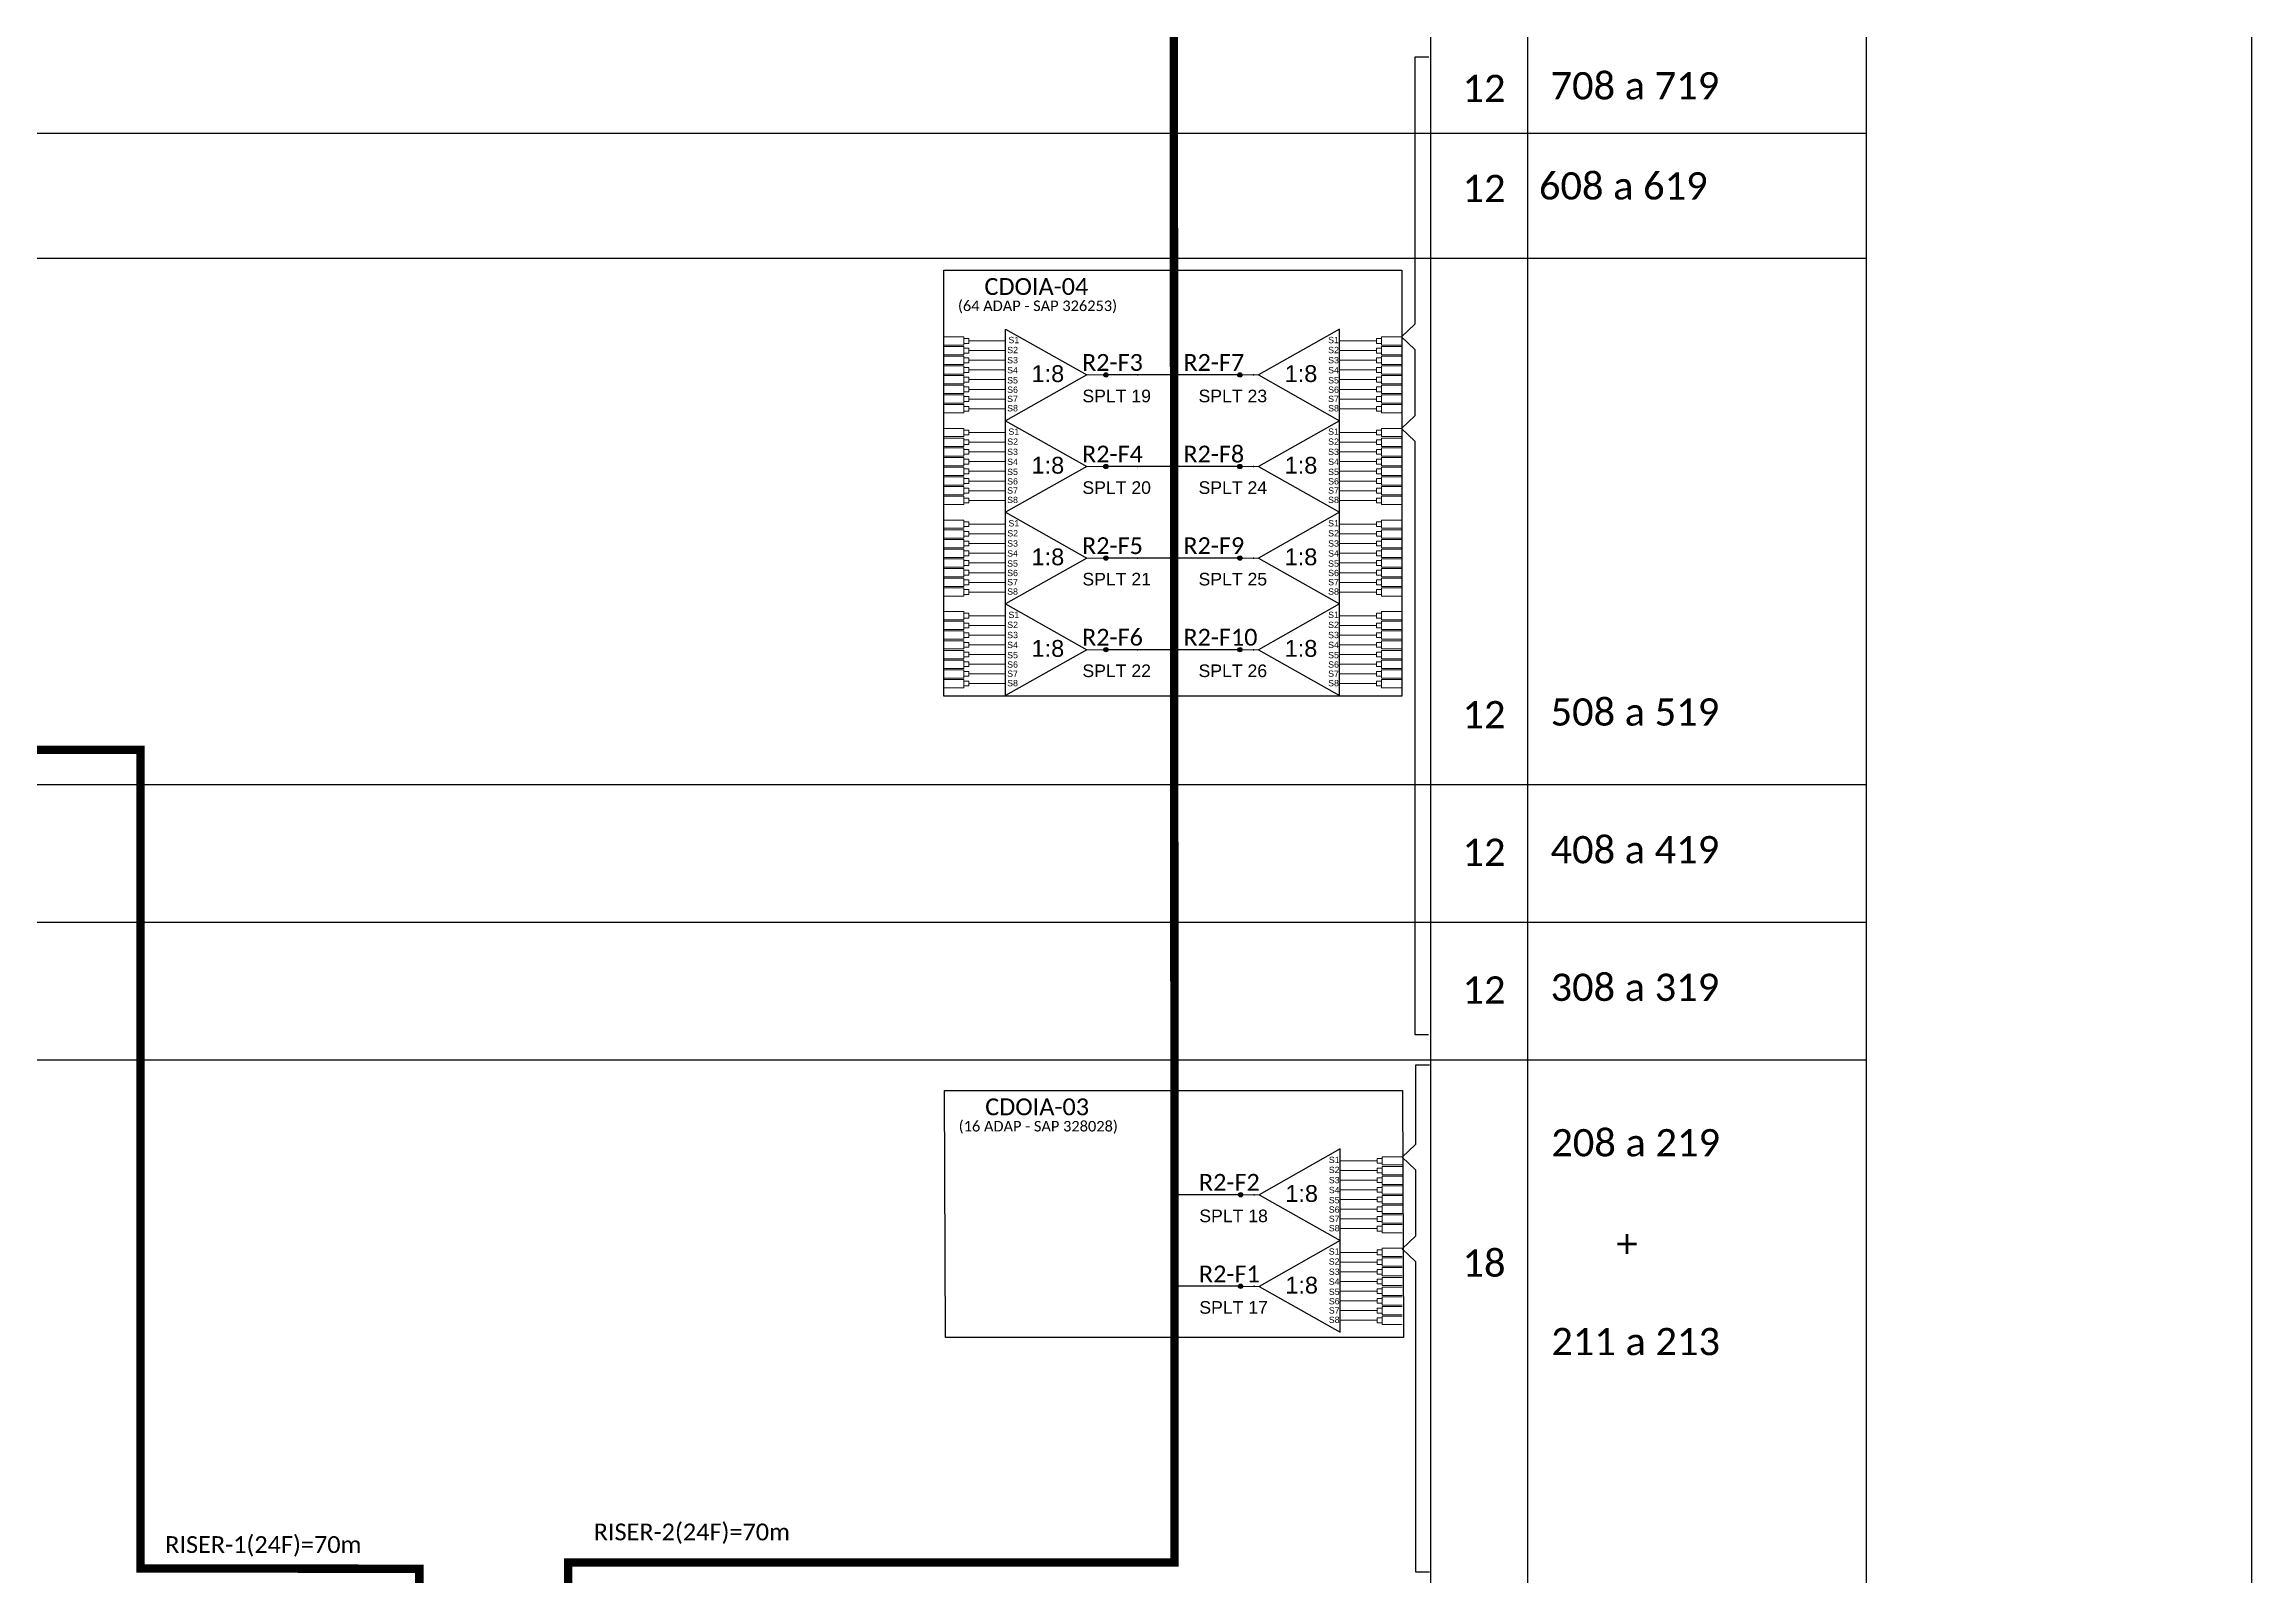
# Model space of a CAD drawing. Header units: metres. Extents: x -1286 to 459, y -500 to 94.
# Drawn here: x 196.9 to 459.5, y -342.5 to -160.3 of the extents above; entities that cross this region are included whole.
import ezdxf
from ezdxf.enums import TextEntityAlignment as Align

# ---------------------------------------------------------------- set-up
doc = ezdxf.new("R2010")
doc.units = ezdxf.units.M
doc.styles.add('ARIAL', font='arial.ttf')
doc.styles.add('WMF-Calibri0', font='calibri.ttf')

# ---------------------------------------------------------------- blocks, each defined once
blk = doc.blocks.new('SPLT_1-8_SC-APC')
at = {"color": 1}
blk.add_lwpolyline([(-7.37, -2.1), (-17.04, -7.55), (-7.37, -13), (-7.37, -2.1)], dxfattribs=at)
at = {"color": 3, "lineweight": 0}
for points in [[(-2.99, -3.51), (-7.37, -3.51)], [(-7.37, -4.66), (-2.99, -4.66)], [(-2.41, -3.02), (-2.41, -4)], [(-2.41, -3.02), (0, -3.02)], [(-2.41, -4), (0, -4)], [(-2.41, -4.17), (-2.41, -5.16)], [(-2.41, -4.17), (0, -4.17)], [(-2.41, -5.16), (0, -5.16)], [(-7.37, -5.82), (-2.99, -5.82)], [(-7.37, -6.97), (-2.99, -6.97)], [(-2.41, -5.32), (-2.41, -6.31)], [(-2.41, -5.32), (0, -5.32)], [(-2.41, -6.31), (0, -6.31)], [(-2.41, -6.48), (-2.41, -7.46)], [(-2.41, -6.48), (0, -6.48)], [(-2.41, -7.46), (0, -7.46)], [(-2.41, -7.63), (-2.41, -8.62)], [(-2.41, -7.63), (0, -7.63)], [(-7.37, -8.12), (-2.99, -8.12)], [(-7.37, -9.28), (-2.99, -9.28)], [(-7.37, -10.43), (-2.99, -10.43)], [(-2.41, -8.62), (0, -8.62)], [(-2.41, -8.78), (-2.41, -9.77)], [(-2.41, -8.78), (0, -8.78)], [(-2.41, -9.77), (0, -9.77)], [(-2.41, -9.94), (-2.41, -10.92)], [(-2.41, -9.94), (0, -9.94)], [(-7.37, -11.58), (-2.99, -11.58)], [(-2.41, -10.92), (0, -10.92)], [(-2.41, -11.09), (-2.41, -12.08)], [(-2.41, -11.09), (0, -11.09)], [(-2.41, -12.08), (0, -12.08)]]:
    blk.add_lwpolyline(points, dxfattribs=at)
for points in [[(-2.99, -3.22), (-2.41, -3.22), (-2.41, -3.8), (-2.99, -3.8)], [(-2.99, -4.38), (-2.41, -4.38), (-2.41, -4.95), (-2.99, -4.95)], [(-2.99, -5.53), (-2.41, -5.53), (-2.41, -6.1), (-2.99, -6.1)], [(-2.99, -6.68), (-2.41, -6.68), (-2.41, -7.26), (-2.99, -7.26)], [(-2.99, -7.84), (-2.41, -7.84), (-2.41, -8.41), (-2.99, -8.41)], [(-2.99, -8.99), (-2.41, -8.99), (-2.41, -9.56), (-2.99, -9.56)], [(-2.99, -10.14), (-2.41, -10.14), (-2.41, -10.72), (-2.99, -10.72)], [(-2.99, -11.3), (-2.41, -11.3), (-2.41, -11.87), (-2.99, -11.87)]]:
    blk.add_lwpolyline(points, close=True, dxfattribs=at)
at = {"color": 1, "lineweight": 0}
blk.add_lwpolyline([(-17.04, -7.55), (-19.26, -7.55)], dxfattribs=at)
at = {"color": 1, "style": 'ARIAL'}
for s, height, p in [('S1', 0.75, (-8.74, -3.78)), ('S2', 0.75, (-8.74, -4.97)), ('1:8', 2, (-13.91, -8.4)), ('S3', 0.75, (-8.74, -6.18)), ('S4', 0.75, (-8.74, -7.36)), ('S5', 0.75, (-8.74, -8.57)), ('S6', 0.75, (-8.74, -9.69)), ('S7', 0.75, (-8.74, -10.78)), ('S8', 0.75, (-8.74, -11.9))]:
    blk.add_text(s, height=height, dxfattribs=at).set_placement(p)
blk = doc.blocks.new('SPLITTER_')
blk.add_point((0, 0))
at = {"style": 'ARIAL', "flags": 4}
blk.add_attdef('SPLT', (0, -3.26), '', height=1.5, dxfattribs=at)
blk = doc.blocks.new('SPLT_1-8_SC-APC_ESQ')
at = {"color": 1}
blk.add_lwpolyline([(7.37, -2.1), (17.04, -7.55), (7.37, -13), (7.37, -2.1)], dxfattribs=at)
at = {"color": 3, "lineweight": 0}
for points in [[(2.41, -3.02), (0, -3.02)], [(2.41, -4), (0, -4)], [(2.41, -4.17), (0, -4.17)], [(2.41, -5.16), (0, -5.16)], [(2.41, -3.02), (2.41, -4)], [(2.41, -4.17), (2.41, -5.16)], [(2.99, -3.51), (7.37, -3.51)], [(7.37, -4.66), (2.99, -4.66)], [(2.41, -5.32), (0, -5.32)], [(2.41, -6.31), (0, -6.31)], [(2.41, -6.48), (0, -6.48)], [(2.41, -7.46), (0, -7.46)], [(2.41, -7.63), (0, -7.63)], [(2.41, -5.32), (2.41, -6.31)], [(2.41, -6.48), (2.41, -7.46)], [(2.41, -7.63), (2.41, -8.62)], [(7.37, -5.82), (2.99, -5.82)], [(7.37, -6.97), (2.99, -6.97)], [(2.41, -8.62), (0, -8.62)], [(2.41, -8.78), (0, -8.78)], [(2.41, -9.77), (0, -9.77)], [(2.41, -9.94), (0, -9.94)], [(2.41, -8.78), (2.41, -9.77)], [(2.41, -9.94), (2.41, -10.92)], [(7.37, -8.12), (2.99, -8.12)], [(7.37, -9.28), (2.99, -9.28)], [(7.37, -10.43), (2.99, -10.43)], [(2.41, -10.92), (0, -10.92)], [(2.41, -11.09), (0, -11.09)], [(2.41, -12.08), (0, -12.08)], [(2.41, -11.09), (2.41, -12.08)], [(7.37, -11.58), (2.99, -11.58)]]:
    blk.add_lwpolyline(points, dxfattribs=at)
for points in [[(2.99, -3.22), (2.41, -3.22), (2.41, -3.8), (2.99, -3.8)], [(2.99, -4.38), (2.41, -4.38), (2.41, -4.95), (2.99, -4.95)], [(2.99, -5.53), (2.41, -5.53), (2.41, -6.1), (2.99, -6.1)], [(2.99, -6.68), (2.41, -6.68), (2.41, -7.26), (2.99, -7.26)], [(2.99, -7.84), (2.41, -7.84), (2.41, -8.41), (2.99, -8.41)], [(2.99, -8.99), (2.41, -8.99), (2.41, -9.56), (2.99, -9.56)], [(2.99, -10.14), (2.41, -10.14), (2.41, -10.72), (2.99, -10.72)], [(2.99, -11.3), (2.41, -11.3), (2.41, -11.87), (2.99, -11.87)]]:
    blk.add_lwpolyline(points, close=True, dxfattribs=at)
at = {"color": 1, "lineweight": 0}
blk.add_lwpolyline([(17.04, -7.55), (19.26, -7.55)], dxfattribs=at)
at = {"color": 1, "style": 'ARIAL'}
for s, height, p in [('S2', 0.75, (7.56, -4.97)), ('S1', 0.75, (7.7, -3.78)), ('S5', 0.75, (7.55, -8.57)), ('S3', 0.75, (7.55, -6.18)), ('S4', 0.75, (7.55, -7.36)), ('1:8', 2, (10.45, -8.4)), ('S6', 0.75, (7.55, -9.69)), ('S7', 0.75, (7.55, -10.78)), ('S8', 0.75, (7.55, -11.9))]:
    blk.add_text(s, height=height, dxfattribs=at).set_placement(p)

msp = doc.modelspace()

# ---------------------------------------------------------------- hatches: boundary and pattern name
h = msp.add_hatch(color=3)
h.dxf.hatch_style = 1
edge = h.paths.add_edge_path()
edge.add_arc((323.2, -199.61), 0.256, 0, 360)
h = msp.add_hatch(color=3)
h.dxf.hatch_style = 1
edge = h.paths.add_edge_path()
edge.add_arc((339.13, -199.61), 0.256, 0, 360)
h = msp.add_hatch(color=3)
h.dxf.hatch_style = 1
edge = h.paths.add_edge_path()
edge.add_arc((323.2, -210.51), 0.256, 0, 360)
h = msp.add_hatch(color=3)
h.dxf.hatch_style = 1
edge = h.paths.add_edge_path()
edge.add_arc((339.13, -210.51), 0.256, 0, 360)
h = msp.add_hatch(color=3)
h.dxf.hatch_style = 1
edge = h.paths.add_edge_path()
edge.add_arc((323.2, -221.4), 0.256, 0, 360)
h = msp.add_hatch(color=3)
h.dxf.hatch_style = 1
edge = h.paths.add_edge_path()
edge.add_arc((339.13, -221.4), 0.256, 0, 360)
h = msp.add_hatch(color=3)
h.dxf.hatch_style = 1
edge = h.paths.add_edge_path()
edge.add_arc((323.2, -232.3), 0.256, 0, 360)
h = msp.add_hatch(color=3)
h.dxf.hatch_style = 1
edge = h.paths.add_edge_path()
edge.add_arc((339.13, -232.3), 0.256, 0, 360)
h = msp.add_hatch(color=3)
h.dxf.hatch_style = 1
edge = h.paths.add_edge_path()
edge.add_arc((339.22, -297.14), 0.256, 0, 360)
h = msp.add_hatch(color=3)
h.dxf.hatch_style = 1
edge = h.paths.add_edge_path()
edge.add_arc((339.22, -308.03), 0.256, 0, 360)

# ---------------------------------------------------------------- linework, layer by layer
msp.add_lwpolyline([(-381.52, -499.81), (459.48, -499.81), (459.48, 94.19), (-381.52, 94.19)], close=True)
for points in [[(361.8, -18.23), (361.8, -232.32)], [(373.37, -232.32), (373.37, -18.23)], [(413.67, -232.32), (413.67, -18.23)], [(66.3, -170.86), (413.67, -170.86)], [(66.3, -185.74), (413.67, -185.74)], [(66.3, -232.32), (66.3, -421.81), (413.67, -421.81), (413.67, -232.32)], [(361.8, -232.32), (361.8, -421.81)], [(373.37, -421.81), (373.37, -232.32)], [(66.3, -248.33), (413.67, -248.33)], [(66.3, -264.7), (413.67, -264.7)], [(66.3, -281.08), (413.67, -281.08)]]:
    msp.add_lwpolyline(points)
at = {"color": 5, "const_width": 1}
msp.add_lwpolyline([(169.91, -60.96), (169.91, -244.21), (208.38, -244.21), (208.38, -341.59), (241.55, -341.63), (241.55, -367.11)], dxfattribs=at)
at = {"color": 6, "const_width": 1}
msp.add_lwpolyline([(331.23, -60.96), (331.37, -318.99), (331.37, -340.87), (259.26, -340.87), (259.26, -366.97)], dxfattribs=at)
at = {"color": 3}
for points in [[(361.59, -161.81), (359.94, -161.81), (359.93, -193.57), (358.37, -195.08), (359.93, -196.59), (359.93, -204.47), (358.37, -205.98), (359.93, -207.49), (359.93, -278.06), (361.58, -278.06)], [(361.68, -281.74), (360.03, -281.74), (360.02, -291.16), (358.45, -292.66), (360.02, -294.17), (360.02, -302.05), (358.45, -303.56), (360.02, -305.07), (360.02, -342.01), (361.67, -342.01)]]:
    msp.add_lwpolyline(points, dxfattribs=at)
at = {"color": 1}
for points in [[(303.91, -187.17), (358.39, -187.17), (358.39, -237.81), (303.91, -237.81)], [(303.99, -284.75), (358.48, -284.75), (358.61, -314.11), (304.12, -314.11)]]:
    msp.add_lwpolyline(points, close=True, dxfattribs=at)
at = {"color": 6}
for points in [[(339.1, -199.61), (323.45, -199.61)], [(339.1, -210.51), (323.45, -210.51)], [(339.1, -221.4), (323.45, -221.4)], [(339.1, -232.3), (323.45, -232.3)], [(339.19, -297.14), (331.37, -297.14)], [(339.19, -308.03), (331.37, -308.03)]]:
    msp.add_lwpolyline(points, dxfattribs=at)
at = {"color": 3}
for centre in [(323.2, -199.61), (339.13, -199.61), (323.2, -210.51), (339.13, -210.51), (323.2, -221.4), (339.13, -221.4), (323.2, -232.3), (339.13, -232.3), (339.22, -297.14), (339.22, -308.03)]:
    msp.add_circle(centre, 0.256, dxfattribs=at)

# ---------------------------------------------------------------- block references
for p in [(303.91, -192.06), (303.91, -202.96), (303.91, -213.86), (303.91, -224.75)]:
    msp.add_blockref('SPLT_1-8_SC-APC_ESQ', p)
for p in [(358.37, -192.06), (358.37, -202.96), (358.37, -213.86), (358.37, -224.75), (358.45, -289.59), (358.45, -300.49)]:
    msp.add_blockref('SPLT_1-8_SC-APC', p, dxfattribs=at)
ref = msp.add_blockref('SPLITTER_', (326.94, -199.61), dxfattribs=dict(xscale=-1))
ref.add_attrib('SPLT', 'SPLT 19', (320.41, -202.87), dxfattribs={"height": 1.5, "style": 'ARIAL'})
ref = msp.add_blockref('SPLITTER_', (340.75, -199.61), dxfattribs=dict(xscale=-1))
ref.add_attrib('SPLT', 'SPLT 23', (334.22, -202.87), dxfattribs={"height": 1.5, "style": 'ARIAL'})
ref = msp.add_blockref('SPLITTER_', (326.94, -210.51), dxfattribs=dict(xscale=-1))
ref.add_attrib('SPLT', 'SPLT 20', (320.41, -213.77), dxfattribs={"height": 1.5, "style": 'ARIAL'})
ref = msp.add_blockref('SPLITTER_', (340.75, -210.51), dxfattribs=dict(xscale=-1))
ref.add_attrib('SPLT', 'SPLT 24', (334.22, -213.77), dxfattribs={"height": 1.5, "style": 'ARIAL'})
ref = msp.add_blockref('SPLITTER_', (326.94, -221.4), dxfattribs=dict(xscale=-1))
ref.add_attrib('SPLT', 'SPLT 21', (320.41, -224.66), dxfattribs={"height": 1.5, "style": 'ARIAL'})
ref = msp.add_blockref('SPLITTER_', (340.75, -221.4), dxfattribs=dict(xscale=-1))
ref.add_attrib('SPLT', 'SPLT 25', (334.22, -224.66), dxfattribs={"height": 1.5, "style": 'ARIAL'})
ref = msp.add_blockref('SPLITTER_', (326.94, -232.3), dxfattribs=dict(xscale=-1))
ref.add_attrib('SPLT', 'SPLT 22', (320.41, -235.56), dxfattribs={"height": 1.5, "style": 'ARIAL'})
ref = msp.add_blockref('SPLITTER_', (340.75, -232.3), dxfattribs=dict(xscale=-1))
ref.add_attrib('SPLT', 'SPLT 26', (334.22, -235.56), dxfattribs={"height": 1.5, "style": 'ARIAL'})
ref = msp.add_blockref('SPLITTER_', (340.84, -297.14), dxfattribs=dict(xscale=-1))
ref.add_attrib('SPLT', 'SPLT 18', (334.31, -300.4), dxfattribs={"height": 1.5, "style": 'ARIAL'})
ref = msp.add_blockref('SPLITTER_', (340.84, -308.03), dxfattribs=dict(xscale=-1))
ref.add_attrib('SPLT', 'SPLT 17', (334.31, -311.29), dxfattribs={"height": 1.5, "style": 'ARIAL'})

# ---------------------------------------------------------------- texts
at = {"color": 7, "style": 'WMF-Calibri0'}
for s, p in [('708 a 719', (376.08, -166.84)), ('608 a 619', (374.7, -178.75)), ('508 a 519', (376.08, -241.33)), ('408 a 419', (376.08, -257.71)), ('308 a 319', (376.08, -274.08)), ('208 a 219', (376.17, -292.57)), ('+', (383.92, -304.6)), ('211 a 213', (376.17, -316.22))]:
    msp.add_text(s, height=3.24, dxfattribs=at).set_placement(p)
at = {"color": 1, "style": 'WMF-Calibri0'}
for s, p in [('CDOIA-04', (308.76, -190.1)), ('CDOIA-03', (308.85, -287.68))]:
    msp.add_text(s, height=2, dxfattribs=at).set_placement(p)
for s, p in [('(64 ADAP - SAP 326253)', (315.07, -192.02)), ('(16 ADAP - SAP 328028)', (315.16, -289.61))]:
    msp.add_text(s, height=1.25, dxfattribs=at).set_placement(p, align=Align.CENTER)
at = {"color": 6, "style": 'WMF-Calibri0'}
for s, p in [('R2-F3', (320.36, -199.13)), ('R2-F7', (332.41, -199.13)), ('R2-F4', (320.36, -210.03)), ('R2-F8', (332.41, -210.03)), ('R2-F5', (320.36, -220.93)), ('R2-F9', (332.41, -220.93)), ('R2-F6', (320.36, -231.82)), ('R2-F10', (332.41, -231.82)), ('R2-F2', (334.26, -296.66)), ('R2-F1', (334.26, -307.56)), ('RISER-2(24F)=70m', (262.29, -338.25))]:
    msp.add_text(s, height=2, dxfattribs=at).set_placement(p)
at = {"color": 5, "style": 'WMF-Calibri0'}
msp.add_text('RISER-1(24F)=70m', height=2, dxfattribs=at).set_placement((211.33, -339.75))
at = {"color": 7, "style": 'WMF-Calibri0', "flags": 4}
for tag, p in [('12', (368.17, -165.54)), ('12', (368.17, -177.44)), ('12', (368.17, -240.03)), ('12', (368.17, -256.4)), ('12', (368.17, -272.78)), ('18', (368.17, -305.26))]:
    msp.add_attdef(tag, text='XX', height=3.24, dxfattribs=at).set_placement(p, align=Align.MIDDLE_CENTER)

doc.saveas('drawing.dxf')
